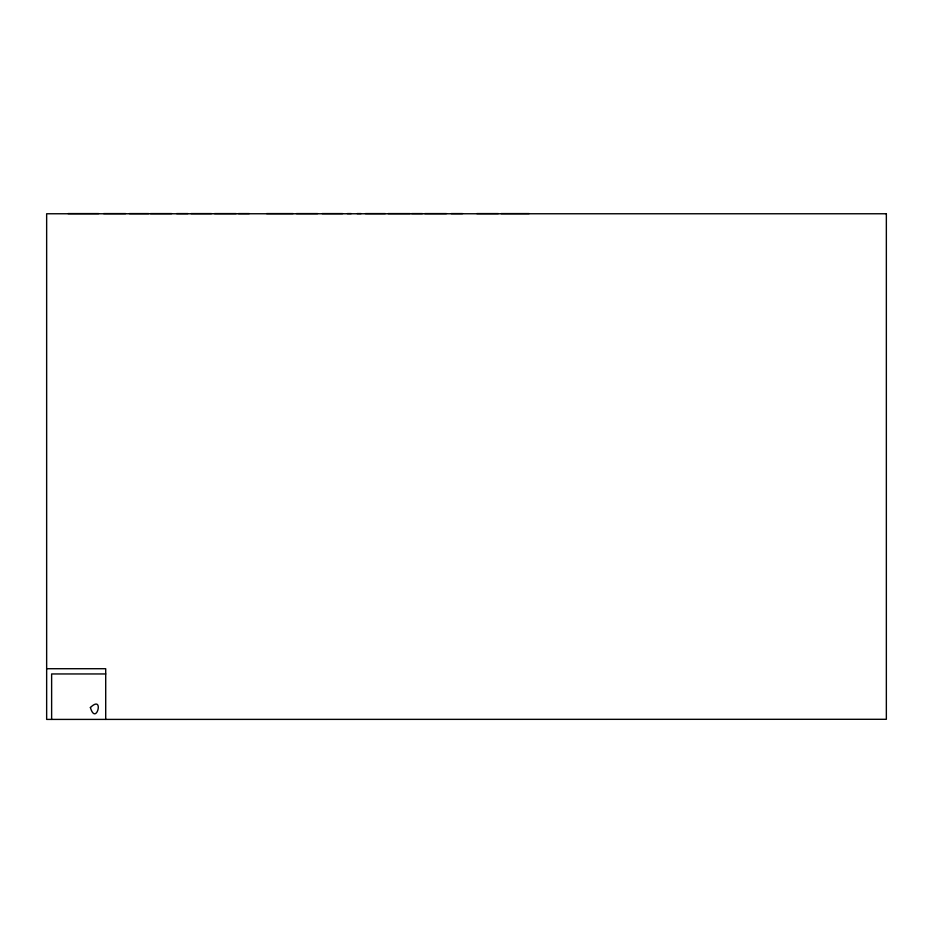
<?xml version="1.0" encoding="UTF-8"?>
<svg xmlns="http://www.w3.org/2000/svg" width="933" height="933" viewBox="0 0 933 933"><rect width="100%" height="100%" fill="white"/><g stroke="black" fill="none" stroke-linecap="round" stroke-linejoin="round"><path stroke-width="1.4" d="M68.074 213.587L98.676 213.587M103.645 213.587L125.663 213.587M129.407 213.587L148.697 213.587M150.435 213.587L171.695 213.587M176.605 213.587L187.93 213.587M191.02 213.587L211.511 213.587M214.485 213.587L236.177 213.587M238.463 213.587L249.286 213.587M266.605 213.587L293.125 213.587M296.402 213.587L317.652 213.587M322.153 213.587L342.644 213.587M347.321 213.587L351.24 213.587M357.106 213.587L361.083 213.587M365.409 213.587L385.329 213.587M388.163 213.587L410.17 213.587M411.628 213.587L422.451 213.587M424.783 213.587L446.475 213.587M451.234 213.587L462.558 213.587M476.833 213.587L498.35 213.587M501.103 213.587L529.139 213.587M46.65 668.716L105.709 668.716L105.709 719.413M105.709 673.953L51.63 673.953L51.63 719.413M90.373 707.517C96.181 726.947 104.799 693.744 90.373 707.517M886.35 213.762L46.65 213.762L46.65 719.413L886.35 719.296L886.35 213.762"/></g></svg>
